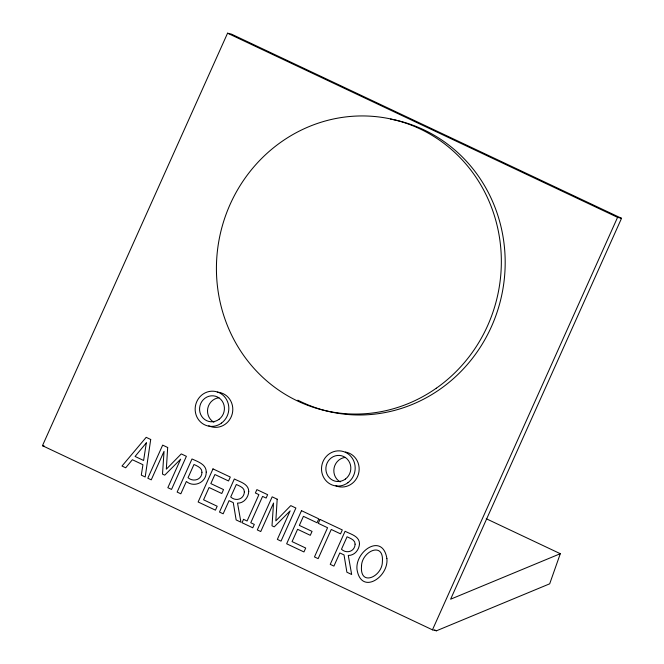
<?xml version="1.0" encoding="UTF-8"?>
<svg xmlns="http://www.w3.org/2000/svg" width="664" height="664" viewBox="0 0 664 664"><rect width="100%" height="100%" fill="white"/><g stroke="black" fill="none" stroke-linecap="round" stroke-linejoin="round"><path stroke-width="1" d="M560.3 553.701L549.692 583.814L436.439 630.8L432.463 629.837L42.454 445.693L227.561 33.2L231.537 34.163L621.545 218.307L450.615 599.202L560.3 553.701L486.239 518.725M432.463 629.837L617.57 217.352L621.545 218.307M42.454 445.693L44.446 446.166M227.561 33.2L617.57 217.352M434.563 629.912L436.439 630.8M345.363 452.018A17.662 16.791 -76.4 0 1 358.477 473.996A17.662 16.791 -76.4 0 1 335.909 485.857M217.261 392.158A17.662 16.791 -76.4 0 1 232.234 413.888A17.662 16.791 -76.4 0 1 208.745 425.84M340.225 481.931A13.097 12.442 -76.4 0 1 334.108 467.904A13.097 12.442 -76.4 0 1 345.297 457.388M213.891 422.221A13.048 12.4 -76.4 0 1 207.79 408.244A13.048 12.4 -76.4 0 1 218.937 397.769M390.548 119.088A149.466 142.046 -76.4 0 1 497.278 311.607A149.466 142.046 -76.4 0 1 297.846 400.184M167.685 447.494L166.324 469.182L181.272 453.91L186.385 456.317L171.528 489.426L167.851 487.683L180.649 459.164L164.722 475.167L162.497 474.113L164.049 451.321L151.251 479.848L147.806 478.221L162.663 445.121L167.685 447.494M277.187 499.195L275.834 520.891L290.774 505.611L295.887 508.026L281.03 541.127L277.353 539.392L290.151 510.865L274.232 526.867L271.999 525.813L273.551 503.03L260.753 531.549L257.308 529.93L272.165 496.83L277.187 499.195M386.888 558.557C388.888 577.099 361.108 595.55 356.991 569.388C355.091 550.904 382.655 532.453 386.888 558.557M248.743 491.368C248.543 497.303 243.887 503.378 237.529 503.129L240.916 522.186L236.143 519.929L233.272 502.631L229.072 500.648L223.162 513.803L219.485 512.068L234.342 478.968C239.712 481.856 248.635 483.741 248.743 491.368M359.49 543.667C359.29 549.601 354.634 555.668 348.276 555.419L351.663 574.484L346.89 572.227L344.018 554.921L339.819 552.938L333.917 566.101L330.232 564.359L345.089 531.258C350.459 534.146 359.382 536.031 359.49 543.667M361.523 566.06C359.68 587.208 382.24 576.576 382.373 561.877C384.224 540.786 361.706 551.386 361.523 566.06M206.23 472.087C206.404 482.271 194.212 488.115 186.36 481.475L180.824 493.809L177.139 492.074L191.996 458.973C197.665 461.604 206.413 464.294 206.23 472.087M150.711 439.477L145.192 476.984L141.299 475.15L142.943 464.717L132.368 459.729L125.712 467.788L121.993 466.037L146.18 437.335L150.711 439.477M146.337 442.855L143.607 460.476L135.074 456.45L146.337 442.855M201.956 472.295C201.856 479.831 193.29 482.363 188.045 477.715L193.979 464.485C197.316 466.02 202.163 467.871 201.956 472.295M244.36 491.875C244.095 499.187 235.903 501.826 230.715 496.979L236.326 484.479C239.463 486.048 244.526 487.525 244.36 491.875M355.107 544.165C354.842 551.485 346.649 554.116 341.47 549.269L347.073 536.778C350.218 538.338 355.273 539.824 355.107 544.165M212.986 468.884L198.129 501.984L215.435 510.151L217.186 506.242L203.566 499.809L209.077 487.517L221.776 493.51L223.536 489.592L210.837 483.599L214.904 474.528L228.532 480.968L230.292 477.051L212.986 468.884M243.547 519.331L242.036 522.717L252.776 527.789L254.295 524.411L250.76 522.742L262.587 496.398L266.115 498.066L267.633 494.688L256.885 489.609L255.374 492.987L258.902 494.655L247.083 520.999L243.547 519.331M301.498 510.674L286.649 543.783L303.954 551.95L305.706 548.041L292.077 541.6L297.596 529.308L310.296 535.308L312.047 531.391L299.356 525.398L303.423 516.326L317.052 522.759L318.803 518.85L301.498 510.674M320.031 519.431L318.28 523.34L327.568 527.731L314.47 556.922L318.156 558.656L331.253 529.465L340.549 533.856L342.3 529.938L320.031 519.431M347.919 482.72A17.662 16.791 -76.4 0 0 345.57 452.375A17.662 16.791 -76.4 0 0 321.567 470.278A17.662 16.791 -76.4 0 0 347.919 482.72M221.552 423.059A17.662 16.791 -76.4 0 0 219.211 392.706A17.662 16.791 -76.4 0 0 195.208 410.618A17.662 16.791 -76.4 0 0 221.552 423.059M345.446 479.034A13.097 12.442 -76.4 0 0 343.703 456.533A13.097 12.442 -76.4 0 0 325.908 469.813A13.097 12.442 -76.4 0 0 345.446 479.034M219.054 419.324A13.048 12.4 -76.4 0 0 217.327 396.914A13.048 12.4 -76.4 0 0 199.598 410.136A13.048 12.4 -76.4 0 0 219.054 419.324M436.289 388.224A149.466 142.046 -76.4 0 0 423.757 130.742A149.466 142.046 -76.4 0 0 216.605 276.025A149.466 142.046 -76.4 0 0 436.289 388.224"/></g></svg>
